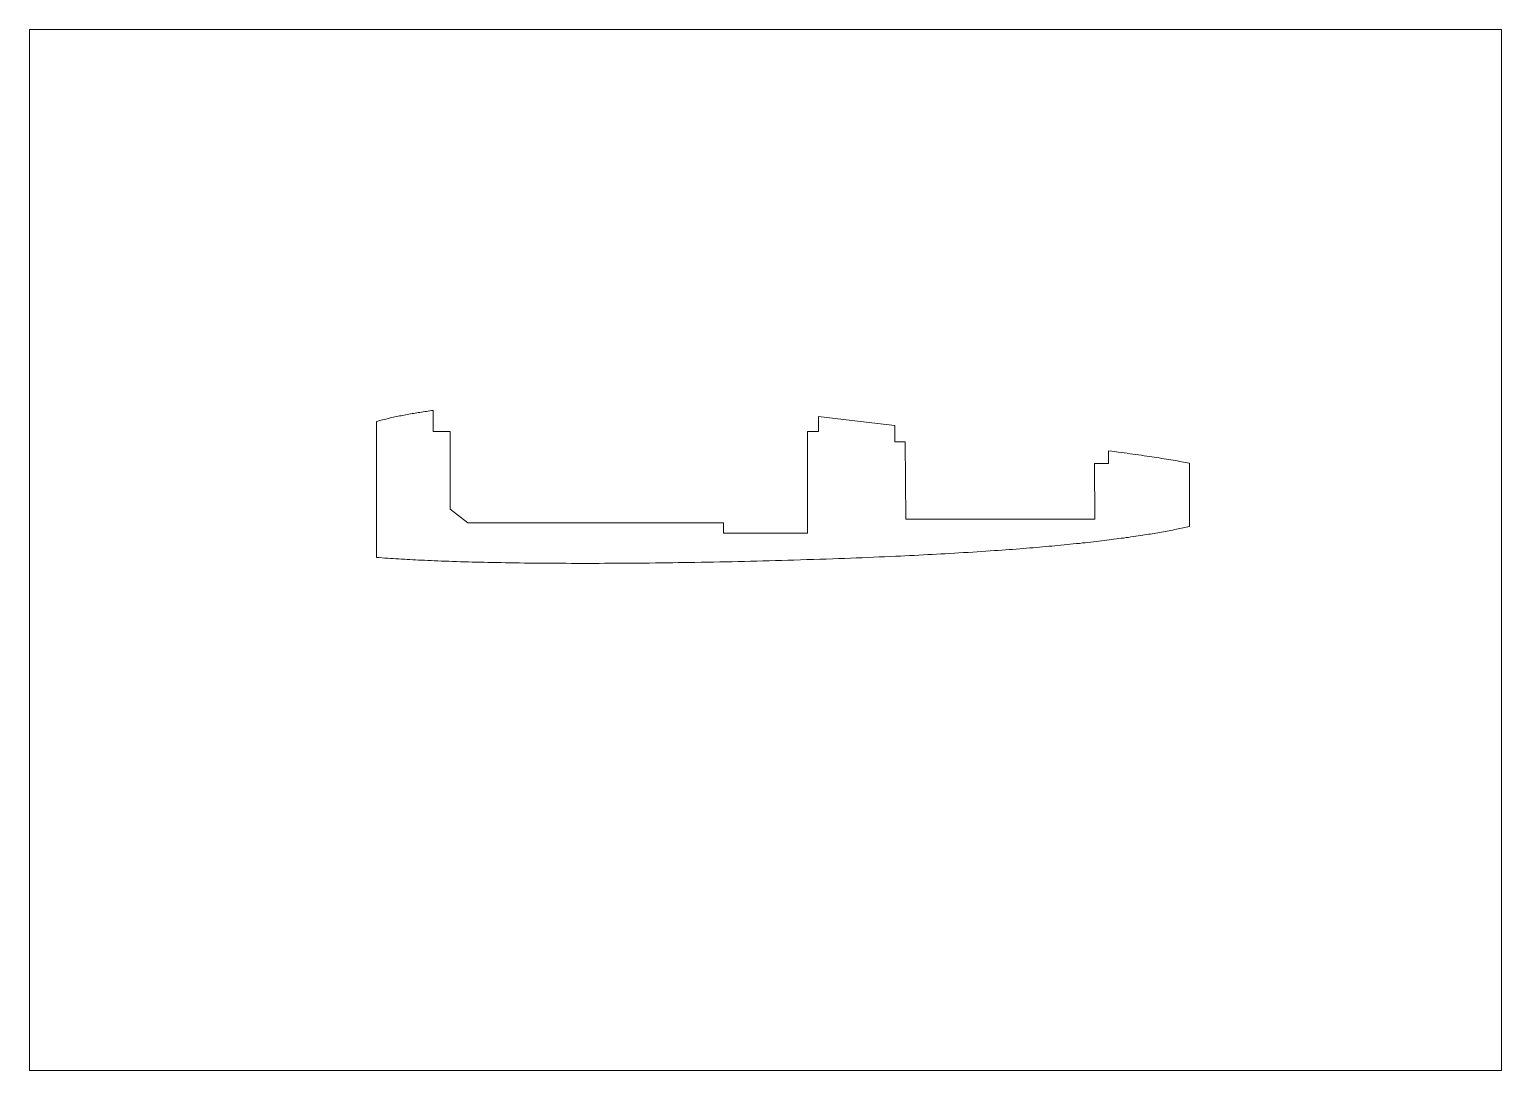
# Paper-space layout 'Sheet' of a CAD drawing. Header units: millimetres. Extents: x 0 to 420, y 0 to 297.
# The model-space entities are those that its viewports show. They can reach past a viewport. Long polylines and large blocks are cut down to what shows.
import ezdxf

# ---------------------------------------------------------------- set-up
doc = ezdxf.new("R2010")
doc.units = ezdxf.units.MM
doc.layers.add('Geometries', color=7, linetype='Continuous')

msp = doc.modelspace()

# ---------------------------------------------------------------- linework, layer by layer
at = {"layer": 'Geometries', "linetype": 'Continuous', "lineweight": 13}
for p, q in [((99, 185.19), (99, 146.38)), ((115.15, 188.31), (115.15, 182.28)), ((225.08, 182.26), (225.08, 186.6)), ((115.15, 182.28), (120, 182.28)), ((119.99, 178.16), (120, 182.28)), ((222, 153.28), (222, 182.26)), ((222, 182.26), (225.08, 182.26)), ((246.87, 183.98), (246.87, 179.38)), ((119.99, 178.16), (120, 160.13)), ((246.87, 179.38), (249.88, 179.38)), ((249.88, 179.38), (250, 157.28)), ((307.87, 173.21), (307.87, 176.81)), ((303.86, 173.21), (307.87, 173.21)), ((304, 157.28), (303.86, 173.21)), ((331, 173.26), (331, 155.21)), ((120, 160.13), (125.09, 156.28)), ((125.09, 156.28), (198, 156.28)), ((198, 156.28), (198, 153.28)), ((250, 157.28), (304, 157.28)), ((198, 153.28), (222, 153.28))]:
    msp.add_line(p, q, dxfattribs=at)
at = {"layer": 'Geometries', "linetype": 'Continuous', "lineweight": 13, "flags": 128}
for points in [[(115.15, 188.31), (114.67, 188.25), (114.2, 188.18), (113.72, 188.11), (113.24, 188.05), (112.77, 187.98), (112.29, 187.91), (111.84, 187.84), (111.39, 187.77), (110.94, 187.7), (110.49, 187.62), (110.05, 187.55), (109.6, 187.47), (109.15, 187.4), (108.7, 187.32), (108.26, 187.24), (107.81, 187.15), (107.37, 187.07), (106.93, 186.99), (106.49, 186.9), (106.06, 186.82), (105.61, 186.73), (105.17, 186.64), (104.72, 186.54), (104.28, 186.45), (103.83, 186.35), (103.4, 186.26), (102.96, 186.16), (102.53, 186.06), (102.09, 185.96), (101.65, 185.85), (101.21, 185.75), (100.76, 185.64), (100.32, 185.53), (99.88, 185.42), (99.44, 185.3), (99, 185.19)], [(246.87, 183.98), (244.43, 184.26), (241.98, 184.55), (239.54, 184.84), (237.1, 185.14), (234.66, 185.43), (232.27, 185.72), (229.87, 186.01), (227.48, 186.31), (225.08, 186.6)], [(331, 173.26), (330.42, 173.37), (329.85, 173.47), (329.27, 173.58), (328.69, 173.68), (328.11, 173.79), (327.53, 173.89), (326.96, 173.99), (326.32, 174.1), (325.68, 174.21), (325.05, 174.31), (324.41, 174.42), (323.77, 174.52), (323.06, 174.64), (322.35, 174.75), (321.64, 174.86), (320.92, 174.97), (320.21, 175.08), (319.5, 175.19), (318.79, 175.29), (318.07, 175.4), (317.26, 175.52), (316.44, 175.64), (315.63, 175.75), (314.81, 175.87), (314, 175.98), (313.18, 176.09), (312.36, 176.21), (311.47, 176.33), (310.57, 176.45), (309.67, 176.57), (308.77, 176.69), (307.87, 176.81)], [(99, 146.38), (99.8, 146.32), (100.6, 146.26), (101.4, 146.2), (102.21, 146.15), (103.01, 146.09), (103.79, 146.04), (104.58, 145.99), (105.37, 145.94), (106.16, 145.9), (106.96, 145.85), (107.76, 145.8), (108.57, 145.76), (109.37, 145.72), (110.18, 145.68), (110.98, 145.64), (111.79, 145.6), (112.72, 145.56), (113.66, 145.51), (114.6, 145.47), (115.54, 145.43), (116.48, 145.4), (117.42, 145.36), (118.52, 145.32), (119.63, 145.28), (120.74, 145.24), (121.84, 145.2), (122.97, 145.17), (124.1, 145.14), (125.22, 145.1), (126.35, 145.07), (127.48, 145.04), (128.58, 145.02), (129.69, 144.99), (130.8, 144.97), (131.9, 144.94), (133.22, 144.92), (134.54, 144.89), (135.86, 144.87), (137.17, 144.85), (138.49, 144.83), (139.81, 144.81), (141.25, 144.79), (142.68, 144.77), (144.12, 144.76), (145.56, 144.75), (147, 144.73), (148.44, 144.72), (149.87, 144.71), (151.45, 144.71), (153.04, 144.7), (154.62, 144.69), (156.2, 144.69), (157.78, 144.69), (159.36, 144.69), (160.94, 144.69), (162.53, 144.69), (164.11, 144.7), (165.69, 144.7), (167.24, 144.71), (168.8, 144.72), (170.35, 144.73), (171.9, 144.74), (173.58, 144.76), (175.26, 144.77), (176.93, 144.79), (178.61, 144.81), (180.29, 144.83), (181.97, 144.85), (183.55, 144.87), (185.13, 144.89), (186.71, 144.92), (188.29, 144.94), (189.87, 144.97), (191.64, 145), (193.4, 145.03), (195.17, 145.06), (196.93, 145.1), (198.7, 145.13), (200.46, 145.17), (202.23, 145.21), (203.99, 145.25), (205.76, 145.29), (207.52, 145.34), (209.28, 145.38), (211.05, 145.43), (212.81, 145.48), (214.58, 145.53), (216.34, 145.58), (218.11, 145.63), (219.95, 145.69), (221.8, 145.75), (223.65, 145.81), (225.5, 145.87), (227.35, 145.93), (229.2, 145.99), (230.87, 146.05), (232.55, 146.12), (234.22, 146.18), (235.9, 146.24), (237.58, 146.31), (239.25, 146.38), (240.83, 146.44), (242.41, 146.51), (243.99, 146.58), (245.57, 146.65), (247.15, 146.72), (248.47, 146.78), (249.79, 146.84), (251.1, 146.9), (252.42, 146.97), (253.74, 147.03), (255.05, 147.1), (256.29, 147.17), (257.53, 147.23), (258.77, 147.3), (260.02, 147.36), (261.26, 147.43), (262.57, 147.51), (263.89, 147.58), (265.2, 147.66), (266.52, 147.74), (267.83, 147.82), (269.15, 147.9), (270.39, 147.98), (271.63, 148.06), (272.87, 148.15), (274.11, 148.23), (275.35, 148.32), (276.38, 148.39), (277.42, 148.46), (278.45, 148.54), (279.48, 148.61), (280.51, 148.69), (281.55, 148.77), (282.52, 148.85), (283.49, 148.92), (284.47, 149), (285.44, 149.08), (286.41, 149.16), (287.29, 149.24), (288.18, 149.31), (289.06, 149.39), (289.94, 149.47), (290.82, 149.55), (291.69, 149.62), (292.56, 149.7), (293.42, 149.79), (294.29, 149.87), (295.17, 149.95), (296.05, 150.04), (296.94, 150.13), (297.82, 150.22), (298.7, 150.31), (299.59, 150.4), (300.47, 150.5), (301.24, 150.58), (302.01, 150.67), (302.78, 150.75), (303.56, 150.84), (304.33, 150.93), (305.1, 151.02), (305.87, 151.11), (306.64, 151.21), (307.33, 151.29), (308.03, 151.38), (308.72, 151.47), (309.41, 151.55), (310.1, 151.64), (310.79, 151.74), (311.48, 151.83), (312.17, 151.92), (312.86, 152.02), (313.55, 152.11), (314.24, 152.21), (314.93, 152.31), (315.61, 152.41), (316.28, 152.51), (316.96, 152.61), (317.63, 152.72), (318.17, 152.8), (318.71, 152.89), (319.25, 152.97), (319.79, 153.06), (320.33, 153.15), (320.86, 153.24), (321.39, 153.33), (321.92, 153.42), (322.45, 153.51), (322.99, 153.61), (323.53, 153.7), (324.06, 153.8), (324.6, 153.9), (325.14, 154), (325.67, 154.1), (326.19, 154.2), (326.72, 154.31), (327.25, 154.41), (327.72, 154.51), (328.19, 154.6), (328.66, 154.7), (329.13, 154.8), (329.6, 154.9), (330.06, 155), (330.53, 155.11), (331, 155.21)]]:
    msp.add_lwpolyline(points, dxfattribs=at)

psp = doc.layouts.new('Sheet')

# ---------------------------------------------------------------- viewports
at = {"layer": '0'}
psp.add_viewport(center=(210, 148.5), size=(420, 297), view_center_point=(210, 148.5), view_height=297, dxfattribs=at)

doc.saveas('drawing.dxf')
